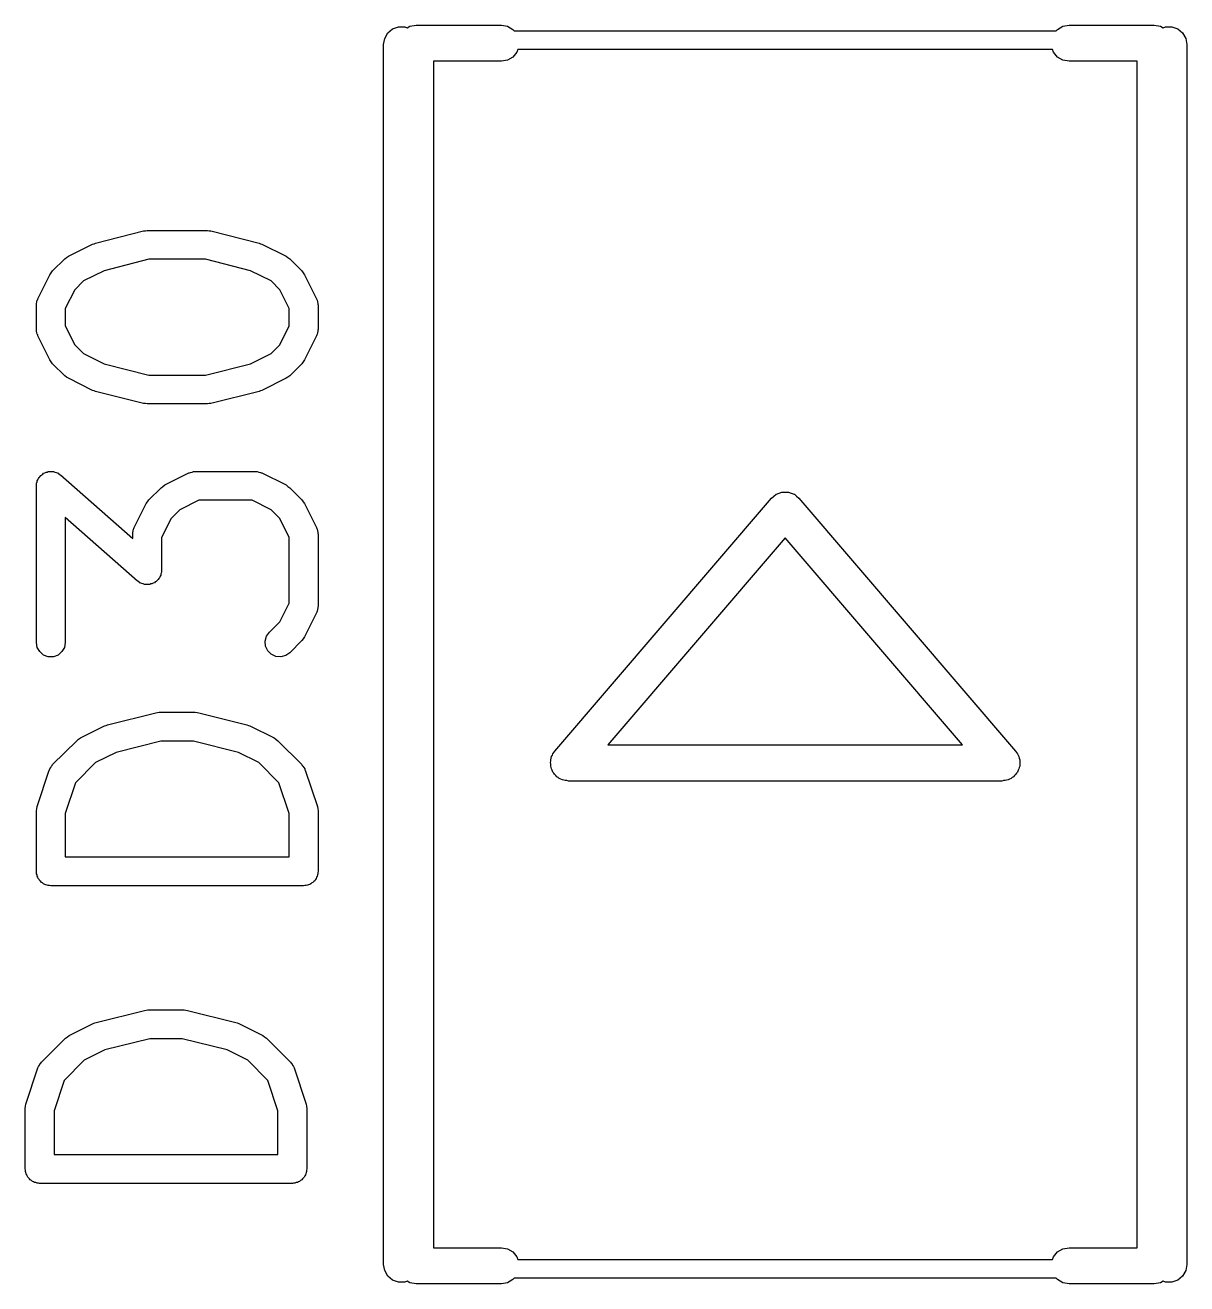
# Model space of a CAD drawing. Extents: x 0 to 102, y -163 to 0.
# Drawn here: x 26.327 to 30.412, y -158.212 to -153.788 of the extents above; entities that cross this region are included whole.
import ezdxf

# ---------------------------------------------------------------- set-up
doc = ezdxf.new("R2010")
doc.units = 0
doc.header["$MEASUREMENT"] = 0
doc.layers.add('BLACK', color=7, linetype='CONTINUOUS')

msp = doc.modelspace()

# ---------------------------------------------------------------- linework, layer by layer
at = {"layer": 'Black'}
for p, q in [((27.5916, -153.835), (27.6026, -153.815)), ((27.6026, -153.815), (27.6195, -153.801)), ((27.6195, -153.801), (27.6402, -153.794)), ((27.6402, -153.794), (27.6623, -153.794)), ((27.6623, -153.794), (27.671, -153.797)), ((27.671, -153.797), (27.6803, -153.791)), ((27.6803, -153.791), (27.7021, -153.788)), ((27.7021, -153.788), (28.0018, -153.788)), ((28.0018, -153.788), (28.0235, -153.791)), ((28.0235, -153.791), (28.0426, -153.803)), ((28.0426, -153.803), (28.0472, -153.808)), ((28.0472, -153.808), (29.9528, -153.808)), ((29.9528, -153.808), (29.9574, -153.803)), ((29.9574, -153.803), (29.9765, -153.791)), ((29.9765, -153.791), (29.9982, -153.788)), ((29.9982, -153.788), (30.2979, -153.788)), ((30.2979, -153.788), (30.3197, -153.791)), ((30.3197, -153.791), (30.329, -153.797)), ((30.329, -153.797), (30.3377, -153.794)), ((30.3377, -153.794), (30.3598, -153.794)), ((30.3598, -153.794), (30.3805, -153.801)), ((30.3805, -153.801), (30.3974, -153.815)), ((30.3974, -153.815), (30.4084, -153.835)), ((27.5878, -153.856), (27.5916, -153.835)), ((27.5878, -158.144), (27.5878, -153.856)), ((30.4084, -153.835), (30.4122, -153.856)), ((30.4122, -153.856), (30.4122, -158.144)), ((28.0426, -153.9), (28.0235, -153.911)), ((28.0568, -153.883), (28.0426, -153.9)), ((28.06, -153.874), (28.0568, -153.883)), ((29.94, -153.874), (28.06, -153.874)), ((29.9432, -153.883), (29.94, -153.874)), ((29.9574, -153.9), (29.9432, -153.883)), ((29.9765, -153.911), (29.9574, -153.9)), ((28.0018, -153.915), (27.763, -153.915)), ((27.763, -153.915), (27.763, -158.085)), ((28.0235, -153.911), (28.0018, -153.915)), ((29.9982, -153.915), (29.9765, -153.911)), ((30.237, -153.915), (29.9982, -153.915)), ((30.237, -158.085), (30.237, -153.915)), ((26.5747, -154.554), (26.744, -154.511)), ((26.744, -154.511), (26.7502, -154.511)), ((26.7502, -154.511), (26.7563, -154.51)), ((26.7563, -154.51), (26.968, -154.51)), ((26.968, -154.51), (26.9741, -154.511)), ((26.9741, -154.511), (26.9803, -154.511)), ((26.9803, -154.511), (27.1497, -154.554)), ((26.4796, -154.6), (26.5643, -154.558)), ((26.5643, -154.558), (26.5696, -154.556)), ((26.5696, -154.556), (26.5747, -154.554)), ((27.1497, -154.554), (27.1547, -154.556)), ((27.1547, -154.556), (27.1601, -154.558)), ((27.1601, -154.558), (27.2447, -154.6)), ((26.4241, -154.652), (26.4664, -154.609)), ((26.4664, -154.609), (26.4731, -154.605)), ((26.4731, -154.605), (26.4796, -154.6)), ((26.7626, -154.611), (26.6047, -154.651)), ((26.9617, -154.611), (26.7626, -154.611)), ((27.1196, -154.651), (26.9617, -154.611)), ((27.2447, -154.6), (27.2512, -154.605)), ((27.2512, -154.605), (27.2579, -154.609)), ((27.2579, -154.609), (27.3003, -154.652)), ((26.4146, -154.665), (26.4194, -154.658)), ((26.4194, -154.658), (26.4241, -154.652)), ((26.6047, -154.651), (26.5324, -154.687)), ((27.1919, -154.687), (27.1196, -154.651)), ((27.3003, -154.652), (27.3049, -154.658)), ((27.3049, -154.658), (27.3098, -154.665)), ((26.3722, -154.75), (26.4146, -154.665)), ((26.5324, -154.687), (26.5018, -154.718)), ((27.2226, -154.718), (27.1919, -154.687)), ((27.3098, -154.665), (27.3521, -154.75)), ((26.3714, -154.752), (26.3722, -154.75)), ((26.5018, -154.718), (26.4685, -154.784)), ((27.2559, -154.784), (27.2226, -154.718)), ((27.3521, -154.75), (27.3529, -154.752)), ((26.3669, -154.772), (26.3674, -154.769)), ((26.3669, -154.857), (26.3669, -154.772)), ((26.3672, -154.767), (26.3689, -154.761)), ((26.3674, -154.769), (26.3672, -154.767)), ((26.3689, -154.761), (26.3699, -154.755)), ((26.3699, -154.755), (26.3714, -154.752)), ((26.4685, -154.784), (26.4685, -154.845)), ((27.2559, -154.845), (27.2559, -154.784)), ((27.3529, -154.752), (27.3544, -154.755)), ((27.3544, -154.755), (27.3554, -154.761)), ((27.3554, -154.761), (27.3571, -154.767)), ((27.3571, -154.767), (27.357, -154.769)), ((27.357, -154.769), (27.3575, -154.772)), ((27.3575, -154.772), (27.3575, -154.857)), ((26.3674, -154.86), (26.3669, -154.857)), ((26.3672, -154.863), (26.3674, -154.86)), ((26.3689, -154.869), (26.3672, -154.863)), ((26.3699, -154.874), (26.3689, -154.869)), ((26.3714, -154.877), (26.3699, -154.874)), ((26.3722, -154.88), (26.3714, -154.877)), ((26.4146, -154.964), (26.3722, -154.88)), ((26.4685, -154.845), (26.5018, -154.912)), ((27.2226, -154.912), (27.2559, -154.845)), ((27.3521, -154.88), (27.3098, -154.964)), ((27.3529, -154.877), (27.3521, -154.88)), ((27.3544, -154.874), (27.3529, -154.877)), ((27.3554, -154.869), (27.3544, -154.874)), ((27.3571, -154.863), (27.3554, -154.869)), ((27.3575, -154.857), (27.357, -154.86)), ((27.357, -154.86), (27.3571, -154.863)), ((26.5018, -154.912), (26.5324, -154.942)), ((27.1919, -154.942), (27.2226, -154.912)), ((26.4194, -154.971), (26.4146, -154.964)), ((26.4241, -154.978), (26.4194, -154.971)), ((26.5324, -154.942), (26.6047, -154.978)), ((27.1196, -154.978), (27.1919, -154.942)), ((27.3049, -154.971), (27.3003, -154.978)), ((27.3098, -154.964), (27.3049, -154.971)), ((26.4664, -155.02), (26.4241, -154.978)), ((26.6047, -154.978), (26.7626, -155.018)), ((26.9617, -155.018), (27.1196, -154.978)), ((27.3003, -154.978), (27.2579, -155.02)), ((26.4731, -155.025), (26.4664, -155.02)), ((26.4796, -155.029), (26.4731, -155.025)), ((26.5643, -155.072), (26.4796, -155.029)), ((26.7626, -155.018), (26.9617, -155.018)), ((27.2447, -155.029), (27.1601, -155.072)), ((27.2513, -155.025), (27.2447, -155.029)), ((27.2579, -155.02), (27.2513, -155.025)), ((26.5696, -155.073), (26.5643, -155.072)), ((26.5747, -155.076), (26.5696, -155.073)), ((26.744, -155.118), (26.5747, -155.076)), ((27.1497, -155.076), (26.9803, -155.118)), ((27.1547, -155.073), (27.1497, -155.076)), ((27.1601, -155.072), (27.1547, -155.073)), ((26.7502, -155.118), (26.744, -155.118)), ((26.7563, -155.119), (26.7502, -155.118)), ((26.968, -155.119), (26.7563, -155.119)), ((26.9741, -155.118), (26.968, -155.119)), ((26.9803, -155.118), (26.9741, -155.118)), ((26.3826, -155.371), (26.3858, -155.368)), ((26.3858, -155.368), (26.3893, -155.366)), ((26.3893, -155.366), (26.3923, -155.363)), ((26.3923, -155.363), (26.3969, -155.362)), ((26.3969, -155.362), (26.4013, -155.359)), ((26.4013, -155.359), (26.4052, -155.359)), ((26.4052, -155.359), (26.4088, -155.357)), ((26.4088, -155.357), (26.4138, -155.357)), ((26.4138, -155.357), (26.4187, -155.357)), ((26.4187, -155.357), (26.4226, -155.357)), ((26.4226, -155.357), (26.4265, -155.357)), ((26.4265, -155.357), (26.4312, -155.359)), ((26.4312, -155.359), (26.436, -155.36)), ((26.436, -155.36), (26.4394, -155.362)), ((26.4394, -155.362), (26.4431, -155.363)), ((26.4431, -155.363), (26.4469, -155.367)), ((26.4469, -155.367), (26.4511, -155.369)), ((26.4511, -155.369), (26.7055, -155.592)), ((26.8183, -155.404), (26.9029, -155.362)), ((26.9029, -155.362), (26.9058, -155.361)), ((26.9058, -155.361), (26.9083, -155.36)), ((26.9083, -155.36), (26.9142, -155.359)), ((26.9142, -155.359), (26.9199, -155.357)), ((26.9199, -155.357), (26.9228, -155.357)), ((26.9228, -155.357), (26.9257, -155.357)), ((26.9257, -155.357), (27.1373, -155.357)), ((27.1373, -155.357), (27.1402, -155.357)), ((27.1402, -155.357), (27.1431, -155.357)), ((27.1431, -155.357), (27.1488, -155.359)), ((27.1488, -155.359), (27.1547, -155.36)), ((27.1547, -155.36), (27.1572, -155.361)), ((27.1572, -155.361), (27.1601, -155.362)), ((27.1601, -155.362), (27.2447, -155.404)), ((26.3669, -155.407), (26.3677, -155.402)), ((26.3669, -155.958), (26.3669, -155.407)), ((26.3677, -155.402), (26.3678, -155.397)), ((26.3678, -155.397), (26.3692, -155.394)), ((26.3692, -155.394), (26.3699, -155.39)), ((26.3699, -155.39), (26.3724, -155.386)), ((26.3724, -155.386), (26.3742, -155.381)), ((26.3742, -155.381), (26.3768, -155.378)), ((26.3768, -155.378), (26.3788, -155.375)), ((26.3788, -155.375), (26.3826, -155.371)), ((26.7627, -155.456), (26.8051, -155.414)), ((26.8051, -155.414), (26.8117, -155.409)), ((26.8117, -155.409), (26.8183, -155.404)), ((27.2447, -155.404), (27.2513, -155.409)), ((27.2513, -155.409), (27.2579, -155.414)), ((27.2579, -155.414), (27.3003, -155.456)), ((26.7581, -155.463), (26.7627, -155.456)), ((26.9377, -155.458), (26.8711, -155.491)), ((27.1253, -155.458), (26.9377, -155.458)), ((27.1919, -155.491), (27.1253, -155.458)), ((27.3003, -155.456), (27.3049, -155.463)), ((28.1898, -156.34), (28.9518, -155.451)), ((28.9518, -155.451), (28.9598, -155.444)), ((28.9598, -155.444), (28.9677, -155.437)), ((28.9677, -155.437), (28.9683, -155.437)), ((28.9683, -155.437), (28.9688, -155.437)), ((28.9688, -155.437), (28.9786, -155.433)), ((28.9786, -155.433), (28.9883, -155.43)), ((28.9883, -155.43), (28.989, -155.43)), ((28.989, -155.43), (28.9896, -155.429)), ((28.9896, -155.429), (29, -155.429)), ((29, -155.429), (29.0104, -155.429)), ((29.0104, -155.429), (29.011, -155.43)), ((29.011, -155.43), (29.0117, -155.43)), ((29.0117, -155.43), (29.0214, -155.433)), ((29.0214, -155.433), (29.0312, -155.437)), ((29.0312, -155.437), (29.0317, -155.437)), ((29.0317, -155.437), (29.0323, -155.437)), ((29.0323, -155.437), (29.0402, -155.444)), ((29.0402, -155.444), (29.0482, -155.451)), ((29.0482, -155.451), (29.8102, -156.34)), ((26.7109, -155.554), (26.7532, -155.469)), ((26.7532, -155.469), (26.7581, -155.463)), ((26.8711, -155.491), (26.8404, -155.522)), ((27.2226, -155.522), (27.1919, -155.491)), ((27.3049, -155.463), (27.3098, -155.469)), ((27.3098, -155.469), (27.3521, -155.554)), ((26.7229, -155.742), (26.4685, -155.519)), ((26.4685, -155.519), (26.4685, -155.958)), ((26.8404, -155.522), (26.8071, -155.589)), ((27.2559, -155.589), (27.2226, -155.522)), ((26.7055, -155.577), (26.706, -155.574)), ((26.7055, -155.592), (26.7055, -155.577)), ((26.7059, -155.571), (26.7076, -155.565)), ((26.706, -155.574), (26.7059, -155.571)), ((26.7076, -155.565), (26.7086, -155.559)), ((26.7086, -155.559), (26.7101, -155.557)), ((26.7101, -155.557), (26.7109, -155.554)), ((26.8071, -155.589), (26.8071, -155.704)), ((27.2559, -155.819), (27.2559, -155.589)), ((27.3521, -155.554), (27.3529, -155.557)), ((27.3529, -155.557), (27.3544, -155.559)), ((27.3544, -155.559), (27.3554, -155.565)), ((27.3554, -155.565), (27.3571, -155.571)), ((27.3571, -155.571), (27.357, -155.574)), ((27.357, -155.574), (27.3575, -155.577)), ((27.3575, -155.577), (27.3575, -155.831)), ((29, -155.59), (28.3761, -156.317)), ((29.6239, -156.317), (29, -155.59)), ((26.8041, -155.721), (26.8016, -155.725)), ((26.8047, -155.717), (26.8041, -155.721)), ((26.8062, -155.714), (26.8047, -155.717)), ((26.8063, -155.709), (26.8062, -155.714)), ((26.8071, -155.704), (26.8063, -155.709)), ((26.7271, -155.744), (26.7229, -155.742)), ((26.7309, -155.748), (26.7271, -155.744)), ((26.7346, -155.749), (26.7309, -155.748)), ((26.738, -155.751), (26.7346, -155.749)), ((26.7428, -155.752), (26.738, -155.751)), ((26.7475, -155.754), (26.7428, -155.752)), ((26.7514, -155.754), (26.7475, -155.754)), ((26.7553, -155.754), (26.7514, -155.754)), ((26.7602, -155.754), (26.7553, -155.754)), ((26.7652, -155.754), (26.7602, -155.754)), ((26.7688, -155.752), (26.7652, -155.754)), ((26.7727, -155.752), (26.7688, -155.752)), ((26.7771, -155.749), (26.7727, -155.752)), ((26.7817, -155.748), (26.7771, -155.749)), ((26.7847, -155.745), (26.7817, -155.748)), ((26.7882, -155.743), (26.7847, -155.745)), ((26.7914, -155.74), (26.7882, -155.743)), ((26.7952, -155.736), (26.7914, -155.74)), ((26.7972, -155.733), (26.7952, -155.736)), ((26.7998, -155.73), (26.7972, -155.733)), ((26.8016, -155.725), (26.7998, -155.73)), ((27.2226, -155.885), (27.2559, -155.819)), ((27.3521, -155.853), (27.3098, -155.938)), ((27.3529, -155.851), (27.3521, -155.853)), ((27.3544, -155.848), (27.3529, -155.851)), ((27.3554, -155.842), (27.3544, -155.848)), ((27.3571, -155.836), (27.3554, -155.842)), ((27.3575, -155.831), (27.357, -155.834)), ((27.357, -155.834), (27.3571, -155.836)), ((27.1861, -155.922), (27.2226, -155.885)), ((27.1714, -155.953), (27.176, -155.936)), ((27.176, -155.936), (27.1861, -155.922)), ((27.3049, -155.945), (27.3003, -155.951)), ((27.3098, -155.938), (27.3049, -155.945)), ((26.3699, -155.975), (26.3669, -155.958)), ((26.3788, -155.99), (26.3699, -155.975)), ((26.3923, -156.002), (26.3788, -155.99)), ((26.4566, -155.99), (26.4431, -156.002)), ((26.4654, -155.975), (26.4566, -155.99)), ((26.4685, -155.958), (26.4654, -155.975)), ((27.1729, -155.971), (27.1714, -155.953)), ((27.1804, -155.987), (27.1729, -155.971)), ((27.1929, -155.999), (27.1804, -155.987)), ((27.3003, -155.951), (27.2579, -155.994)), ((26.4088, -156.008), (26.3923, -156.002)), ((26.4265, -156.008), (26.4088, -156.008)), ((26.4431, -156.002), (26.4265, -156.008)), ((27.2089, -156.007), (27.1929, -155.999)), ((27.2264, -156.008), (27.2089, -156.007)), ((27.2435, -156.004), (27.2264, -156.008)), ((27.2579, -155.994), (27.2435, -156.004)), ((26.617, -156.247), (26.7863, -156.205)), ((26.7863, -156.205), (26.7925, -156.204)), ((26.7925, -156.204), (26.7987, -156.203)), ((26.7987, -156.203), (26.9257, -156.203)), ((26.9257, -156.203), (26.9318, -156.204)), ((26.9318, -156.204), (26.938, -156.205)), ((26.938, -156.205), (27.1073, -156.247)), ((26.5219, -156.293), (26.6066, -156.251)), ((26.6066, -156.251), (26.6119, -156.249)), ((26.6119, -156.249), (26.617, -156.247)), ((27.1073, -156.247), (27.1124, -156.249)), ((27.1124, -156.249), (27.1177, -156.251)), ((27.1177, -156.251), (27.2024, -156.293)), ((26.5087, -156.303), (26.5154, -156.298)), ((26.5154, -156.298), (26.5219, -156.293)), ((27.2024, -156.293), (27.2089, -156.298)), ((27.2089, -156.298), (27.2156, -156.303)), ((26.4241, -156.387), (26.5087, -156.303)), ((26.6471, -156.344), (26.5748, -156.38)), ((26.8049, -156.305), (26.6471, -156.344)), ((26.9194, -156.305), (26.8049, -156.305)), ((27.0773, -156.344), (26.9194, -156.305)), ((27.1496, -156.38), (27.0773, -156.344)), ((27.2156, -156.303), (27.3003, -156.387)), ((28.1868, -156.345), (28.1898, -156.34)), ((28.3761, -156.317), (29.6239, -156.317)), ((29.8102, -156.34), (29.8132, -156.345)), ((26.4224, -156.39), (26.4241, -156.387)), ((26.5748, -156.38), (26.5044, -156.451)), ((27.2199, -156.451), (27.1496, -156.38)), ((27.3003, -156.387), (27.3019, -156.39)), ((28.1745, -156.38), (28.1755, -156.375)), ((28.1755, -156.386), (28.1745, -156.38)), ((28.1755, -156.37), (28.1775, -156.364)), ((28.1755, -156.375), (28.1755, -156.37)), ((28.1755, -156.392), (28.1755, -156.386)), ((28.1775, -156.364), (28.1786, -156.359)), ((28.1786, -156.359), (28.1812, -156.354)), ((28.1812, -156.354), (28.183, -156.349)), ((28.183, -156.349), (28.1868, -156.345)), ((29.8132, -156.345), (29.817, -156.349)), ((29.817, -156.349), (29.8188, -156.354)), ((29.8188, -156.354), (29.8214, -156.359)), ((29.8214, -156.359), (29.8225, -156.364)), ((29.8225, -156.364), (29.8245, -156.37)), ((29.8245, -156.37), (29.8245, -156.375)), ((29.8245, -156.375), (29.8255, -156.38)), ((29.8255, -156.38), (29.8245, -156.386)), ((29.8245, -156.386), (29.8245, -156.392)), ((26.3695, -156.534), (26.4118, -156.407)), ((26.4118, -156.407), (26.4132, -156.405)), ((26.4132, -156.405), (26.414, -156.402)), ((26.414, -156.402), (26.4174, -156.397)), ((26.4174, -156.397), (26.4202, -156.392)), ((26.4202, -156.392), (26.4224, -156.39)), ((27.3019, -156.39), (27.3041, -156.392)), ((27.3041, -156.392), (27.307, -156.397)), ((27.307, -156.397), (27.3104, -156.402)), ((27.3104, -156.402), (27.3111, -156.405)), ((27.3111, -156.405), (27.3125, -156.407)), ((27.3125, -156.407), (27.3549, -156.534)), ((28.1773, -156.397), (28.1755, -156.392)), ((28.1781, -156.402), (28.1773, -156.397)), ((28.181, -156.407), (28.1781, -156.402)), ((28.183, -156.413), (28.181, -156.407)), ((28.1864, -156.417), (28.183, -156.413)), ((28.1889, -156.421), (28.1864, -156.417)), ((28.1934, -156.425), (28.1889, -156.421)), ((28.1972, -156.43), (28.1934, -156.425)), ((28.2017, -156.432), (28.1972, -156.43)), ((28.2057, -156.436), (28.2017, -156.432)), ((29.7983, -156.432), (29.7943, -156.436)), ((29.8028, -156.43), (29.7983, -156.432)), ((29.8066, -156.425), (29.8028, -156.43)), ((29.8111, -156.421), (29.8066, -156.425)), ((29.8136, -156.417), (29.8111, -156.421)), ((29.817, -156.413), (29.8136, -156.417)), ((29.819, -156.407), (29.817, -156.413)), ((29.8219, -156.402), (29.819, -156.407)), ((29.8227, -156.397), (29.8219, -156.402)), ((29.8245, -156.392), (29.8227, -156.397)), ((26.5044, -156.451), (26.4685, -156.559)), ((27.2559, -156.559), (27.2199, -156.451)), ((28.2112, -156.438), (28.2057, -156.436)), ((28.2163, -156.441), (28.2112, -156.438)), ((28.2214, -156.442), (28.2163, -156.441)), ((28.2263, -156.443), (28.2214, -156.442)), ((28.2322, -156.443), (28.2263, -156.443)), ((28.238, -156.445), (28.2322, -156.443)), ((29.762, -156.445), (28.238, -156.445)), ((29.7678, -156.443), (29.762, -156.445)), ((29.7737, -156.443), (29.7678, -156.443)), ((29.7786, -156.442), (29.7737, -156.443)), ((29.7837, -156.441), (29.7786, -156.442)), ((29.7888, -156.438), (29.7837, -156.441)), ((29.7943, -156.436), (29.7888, -156.438)), ((26.3669, -156.55), (26.3683, -156.542)), ((26.3669, -156.762), (26.3669, -156.55)), ((26.3683, -156.542), (26.3695, -156.534)), ((26.4685, -156.559), (26.4685, -156.711)), ((27.2559, -156.711), (27.2559, -156.559)), ((27.3549, -156.534), (27.3561, -156.542)), ((27.3561, -156.542), (27.3575, -156.55)), ((27.3575, -156.55), (27.3575, -156.762)), ((26.4685, -156.711), (27.2559, -156.711)), ((26.3676, -156.766), (26.3669, -156.762)), ((26.3676, -156.771), (26.3676, -156.766)), ((26.3692, -156.775), (26.3676, -156.771)), ((26.3699, -156.779), (26.3692, -156.775)), ((26.3722, -156.783), (26.3699, -156.779)), ((26.3737, -156.787), (26.3722, -156.783)), ((27.3522, -156.783), (27.3507, -156.787)), ((27.3544, -156.779), (27.3522, -156.783)), ((27.3552, -156.775), (27.3544, -156.779)), ((27.3567, -156.771), (27.3552, -156.775)), ((27.3575, -156.762), (27.3567, -156.766)), ((27.3567, -156.766), (27.3567, -156.771)), ((26.3765, -156.791), (26.3737, -156.787)), ((26.3788, -156.795), (26.3765, -156.791)), ((26.3822, -156.798), (26.3788, -156.795)), ((26.385, -156.801), (26.3822, -156.798)), ((26.3889, -156.803), (26.385, -156.801)), ((26.3923, -156.806), (26.3889, -156.803)), ((26.3964, -156.808), (26.3923, -156.806)), ((26.4003, -156.81), (26.3964, -156.808)), ((26.4047, -156.811), (26.4003, -156.81)), ((26.4088, -156.812), (26.4047, -156.811)), ((26.4133, -156.812), (26.4088, -156.812)), ((26.4177, -156.813), (26.4133, -156.812)), ((27.3067, -156.813), (26.4177, -156.813)), ((27.311, -156.812), (27.3067, -156.813)), ((27.3155, -156.812), (27.311, -156.812)), ((27.3197, -156.811), (27.3155, -156.812)), ((27.324, -156.81), (27.3197, -156.811)), ((27.3279, -156.808), (27.324, -156.81)), ((27.3321, -156.806), (27.3279, -156.808)), ((27.3355, -156.803), (27.3321, -156.806)), ((27.3393, -156.801), (27.3355, -156.803)), ((27.3422, -156.798), (27.3393, -156.801)), ((27.3456, -156.795), (27.3422, -156.798)), ((27.3478, -156.791), (27.3456, -156.795)), ((27.3507, -156.787), (27.3478, -156.791)), ((26.5775, -157.293), (26.7468, -157.251)), ((26.7468, -157.251), (26.753, -157.25)), ((26.753, -157.25), (26.7592, -157.249)), ((26.7592, -157.249), (26.8862, -157.249)), ((26.8862, -157.249), (26.8923, -157.25)), ((26.8923, -157.25), (26.8985, -157.251)), ((26.8985, -157.251), (27.0678, -157.293)), ((26.4824, -157.339), (26.5671, -157.297)), ((26.5671, -157.297), (26.5724, -157.295)), ((26.5724, -157.295), (26.5775, -157.293)), ((27.0678, -157.293), (27.0729, -157.295)), ((27.0729, -157.295), (27.0782, -157.297)), ((27.0782, -157.297), (27.1629, -157.339)), ((26.3846, -157.433), (26.4692, -157.349)), ((26.4692, -157.349), (26.4759, -157.344)), ((26.4759, -157.344), (26.4824, -157.339)), ((26.7654, -157.351), (26.6076, -157.39)), ((26.8799, -157.351), (26.7654, -157.351)), ((27.0378, -157.39), (26.8799, -157.351)), ((27.1629, -157.339), (27.1694, -157.344)), ((27.1694, -157.344), (27.1761, -157.349)), ((27.1761, -157.349), (27.2608, -157.433)), ((26.6076, -157.39), (26.5353, -157.426)), ((27.1101, -157.426), (27.0378, -157.39)), ((26.3737, -157.451), (26.3745, -157.448)), ((26.3745, -157.448), (26.3779, -157.443)), ((26.3779, -157.443), (26.3807, -157.438)), ((26.3807, -157.438), (26.3829, -157.436)), ((26.3829, -157.436), (26.3846, -157.433)), ((26.5353, -157.426), (26.4649, -157.497)), ((27.1804, -157.497), (27.1101, -157.426)), ((27.2608, -157.433), (27.2624, -157.436)), ((27.2624, -157.436), (27.2646, -157.438)), ((27.2646, -157.438), (27.2675, -157.443)), ((27.2675, -157.443), (27.2709, -157.448)), ((27.2709, -157.448), (27.2716, -157.451)), ((26.33, -157.58), (26.3723, -157.453)), ((26.3723, -157.453), (26.3737, -157.451)), ((27.2716, -157.451), (27.273, -157.453)), ((27.273, -157.453), (27.3154, -157.58)), ((26.4649, -157.497), (26.429, -157.604)), ((27.2164, -157.604), (27.1804, -157.497)), ((26.3288, -157.588), (26.33, -157.58)), ((27.3154, -157.58), (27.3166, -157.588)), ((26.3274, -157.596), (26.3288, -157.588)), ((26.3274, -157.808), (26.3274, -157.596)), ((26.429, -157.604), (26.429, -157.757)), ((27.2164, -157.757), (27.2164, -157.604)), ((27.3166, -157.588), (27.318, -157.596)), ((27.318, -157.596), (27.318, -157.808)), ((26.429, -157.757), (27.2164, -157.757)), ((26.3281, -157.812), (26.3274, -157.808)), ((26.3281, -157.817), (26.3281, -157.812)), ((26.3297, -157.821), (26.3281, -157.817)), ((26.3304, -157.825), (26.3297, -157.821)), ((26.3327, -157.829), (26.3304, -157.825)), ((26.3342, -157.833), (26.3327, -157.829)), ((26.337, -157.837), (26.3342, -157.833)), ((26.3393, -157.84), (26.337, -157.837)), ((26.3427, -157.843), (26.3393, -157.84)), ((26.3455, -157.847), (26.3427, -157.843)), ((26.3494, -157.849), (26.3455, -157.847)), ((27.2998, -157.847), (27.296, -157.849)), ((27.3027, -157.843), (27.2998, -157.847)), ((27.3061, -157.84), (27.3027, -157.843)), ((27.3083, -157.837), (27.3061, -157.84)), ((27.3112, -157.833), (27.3083, -157.837)), ((27.3127, -157.829), (27.3112, -157.833)), ((27.3149, -157.825), (27.3127, -157.829)), ((27.3157, -157.821), (27.3149, -157.825)), ((27.3172, -157.817), (27.3157, -157.821)), ((27.318, -157.808), (27.3172, -157.812)), ((27.3172, -157.812), (27.3172, -157.817)), ((26.3528, -157.852), (26.3494, -157.849)), ((26.3569, -157.853), (26.3528, -157.852)), ((26.3608, -157.856), (26.3569, -157.853)), ((26.3652, -157.856), (26.3608, -157.856)), ((26.3693, -157.858), (26.3652, -157.856)), ((26.3738, -157.858), (26.3693, -157.858)), ((26.3782, -157.859), (26.3738, -157.858)), ((27.2672, -157.859), (26.3782, -157.859)), ((27.2715, -157.858), (27.2672, -157.859)), ((27.276, -157.858), (27.2715, -157.858)), ((27.2802, -157.856), (27.276, -157.858)), ((27.2845, -157.856), (27.2802, -157.856)), ((27.2884, -157.853), (27.2845, -157.856)), ((27.2926, -157.852), (27.2884, -157.853)), ((27.296, -157.849), (27.2926, -157.852)), ((27.763, -158.085), (28.0018, -158.085)), ((28.0018, -158.085), (28.0235, -158.089)), ((28.0235, -158.089), (28.0426, -158.1)), ((28.0426, -158.1), (28.0568, -158.117)), ((29.9432, -158.117), (29.9574, -158.1)), ((29.9574, -158.1), (29.9765, -158.089)), ((29.9765, -158.089), (29.9982, -158.085)), ((29.9982, -158.085), (30.237, -158.085)), ((27.5916, -158.165), (27.5878, -158.144)), ((28.0568, -158.117), (28.06, -158.126)), ((28.06, -158.126), (29.94, -158.126)), ((29.94, -158.126), (29.9432, -158.117)), ((30.4122, -158.144), (30.4084, -158.165)), ((27.6026, -158.185), (27.5916, -158.165)), ((27.6195, -158.199), (27.6026, -158.185)), ((27.6402, -158.206), (27.6195, -158.199)), ((28.0426, -158.197), (28.0235, -158.209)), ((28.0472, -158.192), (28.0426, -158.197)), ((29.9528, -158.192), (28.0472, -158.192)), ((29.9574, -158.197), (29.9528, -158.192)), ((29.9765, -158.209), (29.9574, -158.197)), ((30.3805, -158.199), (30.3598, -158.206)), ((30.3974, -158.185), (30.3805, -158.199)), ((30.4084, -158.165), (30.3974, -158.185)), ((27.6623, -158.206), (27.6402, -158.206)), ((27.671, -158.203), (27.6623, -158.206)), ((27.6803, -158.209), (27.671, -158.203)), ((27.7021, -158.212), (27.6803, -158.209)), ((28.0018, -158.212), (27.7021, -158.212)), ((28.0235, -158.209), (28.0018, -158.212)), ((29.9982, -158.212), (29.9765, -158.209)), ((30.2979, -158.212), (29.9982, -158.212)), ((30.3197, -158.209), (30.2979, -158.212)), ((30.329, -158.203), (30.3197, -158.209)), ((30.3377, -158.206), (30.329, -158.203)), ((30.3598, -158.206), (30.3377, -158.206))]:
    msp.add_line(p, q, dxfattribs=at)

doc.saveas('drawing.dxf')
